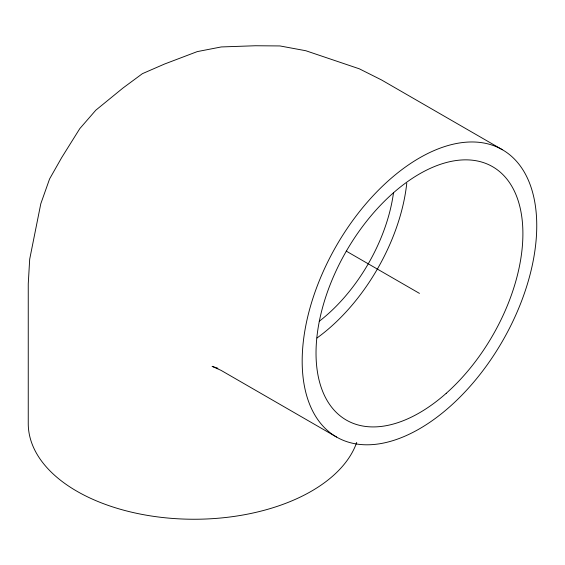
<?xml version="1.0" encoding="UTF-8"?>
<svg xmlns="http://www.w3.org/2000/svg" width="565" height="565" viewBox="0 0 565 565"><rect width="100%" height="100%" fill="white"/><g stroke="black" fill="none" stroke-linecap="round" stroke-linejoin="round"><path stroke-width="0.85" d="M217.921 368.267L212.101 366.346L221.028 370.35L336.528 437.035M502.398 149.739A165.87 95.767 -60 0 0 306.173 323.738A165.87 95.767 -60 0 0 449.818 406.68A165.87 95.767 -60 0 0 502.398 149.739L381.467 79.919L359.354 68.824L305.82 50.737L279.943 45.942L255.437 45.751L221.275 46.944L197.277 51.606L164.479 64.057L142.387 73.676L123.008 87.999L95.831 110.175L79.792 128.629L61.677 157.614L49.586 178.936L40.8 203.746L29.698 259.151L28.25 283.856L28.25 423.489A165.87 95.767 0 0 0 177.65 518.776A165.87 95.767 0 0 0 356.72 442.409M346.246 251.114L419.463 293.383M393.515 192.651A128.071 73.944 -60 0 1 319.246 321.287M406.765 183.23A146.279 84.453 -60 0 1 317.007 337.983M446.23 393.297A146.279 84.453 -60 0 0 492.602 166.703A146.279 84.453 -60 0 0 319.55 320.157A146.279 84.453 -60 0 0 446.23 393.297"/></g></svg>
